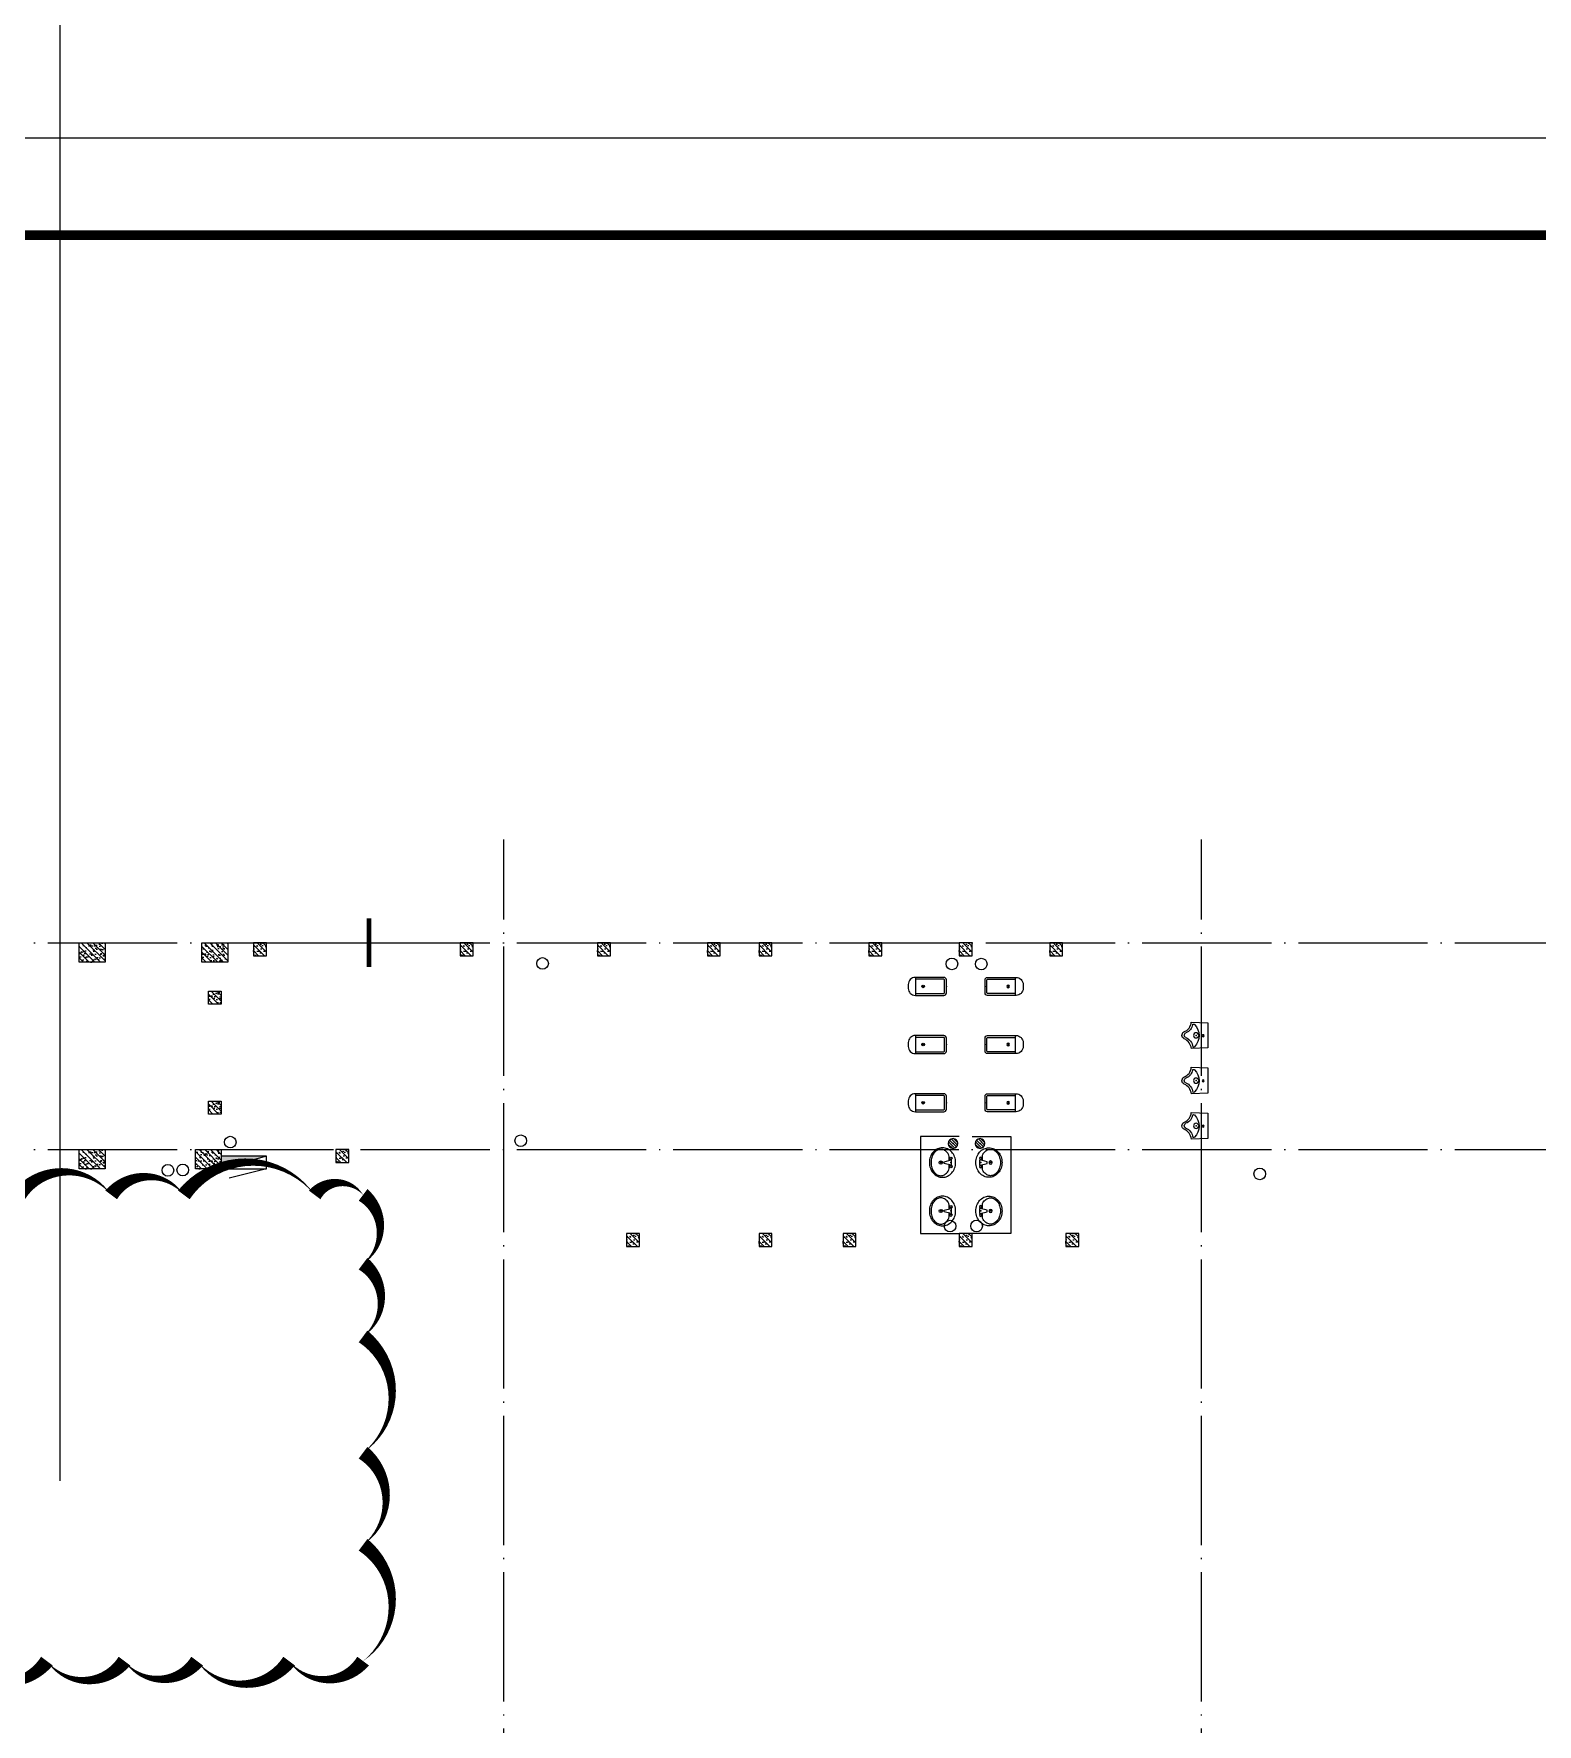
# Model space of a CAD drawing. Extents: x 6843040 to 15500510, y -6507076 to -4940511.
# Drawn here: x 7717520 to 7740796, y -5499394 to -5473236 of the extents above; entities that cross this region are included whole.
import ezdxf

# ---------------------------------------------------------------- set-up
doc = ezdxf.new("R2010")
doc.units = 0
doc.header["$LTSCALE"] = 1000
doc.header["$MEASUREMENT"] = 0
doc.linetypes.add('DOTE', pattern=[2.42, 2, -0.2, 0.02, -0.2])
for name, color, linetype in [('COLUMN', 10, 'Continuous'), ('DIM_IDEN', 3, 'Continuous'), ('DOTE', 8, 'DOTE'), ('EQUIP_消火栓', 7, 'Continuous'), ('LVTRY', 8, 'Continuous'), ('plan-1', 40, 'Continuous'), ('PUB_HATCH', 8, 'Continuous'), ('PUB_TITLE', 4, 'Continuous'), ('VPIPE-污水', 2, 'Continuous'), ('VPIPE-消防', 1, 'Continuous'), ('VPIPE-给水', 3, 'Continuous'), ('VPIPE-雨水', 4, 'Continuous'), ('WINDOW', 4, 'Continuous')]:
    doc.layers.add(name, color=color, linetype=linetype)
doc.layers.add('DIM_MODI', color=6, linetype='Continuous', plot=False)
doc.layers.add('洁具', color=8, linetype='Continuous', lineweight=5)

# ---------------------------------------------------------------- blocks, each defined once
blk = doc.blocks.new('$lvtry$00000201')
at = {"color": 0}
for p, q in [((100, -30, 0), (-100, -30, 0)), ((110, -470, 0), (110, -40, 0)), ((140, -470, 0), (-140, -470, 0))]:
    blk.add_line(p, q, dxfattribs=at)
at = {"color": 0, "elevation": 0}
blk.add_lwpolyline([(140, -40, 0.414214), (100, 0), (-100, 0, 0.414214), (-140, -40), (-140, -480, 0.414214), (-30, -590), (30, -590, 0.414214), (140, -480)], format="xyb", close=True, dxfattribs=at)
blk.add_lwpolyline([(-110, -40), (-110, -470)], dxfattribs=at)
at = {"color": 0}
blk.add_circle((0, -359, 0), 20, dxfattribs=at)
for centre, start, end in [((-100, -40, 0), 90, 180), ((100, -40, 0), 0, 90)]:
    blk.add_arc(centre, 10, start, end, dxfattribs=at)
for p in [(0, 0, 0), (0, -359, 0)]:
    blk.add_point(p, dxfattribs=at)
blk = doc.blocks.new('$lvtry$00000225')
at = {"color": 0}
blk.add_line((-181, -234), (-181, -234), dxfattribs=at)
blk.add_lwpolyline([(53, -374, -0.307493), (205, -257), (195, 0), (-195, 0), (-205, -256, -0.265776), (-54, -366, 0.591279)], format="xyb", close=True, dxfattribs=at)
for centre, radius in [((-1, -182), 40.3), ((-6, -75), 15.8)]:
    blk.add_circle(centre, radius, dxfattribs=at)
for centre, radius, start, end in [((-161, -223), 22.7, 134.5857, 206.4573), ((-200, -412), 179, 22.2984, 83.8043), ((-5, -382), 245, 45.4143, 134.5857), ((199, -407), 174, 100.5676, 157.7034), ((153, -222), 20.3, 314.5857, 45.4143), ((1, -326), 39.6, 206.4354, 337.7034)]:
    blk.add_arc(centre, radius, start, end, dxfattribs=at)
for p in [(-6, -75), (-1, -182)]:
    blk.add_point(p, dxfattribs=at)
blk = doc.blocks.new('$lvtry$00000179')
at = {"color": 0, "linetype": 'ByBlock'}
for p, q in [((-32, -102), (-92, -102)), ((-13, -178), (-40, -70)), ((35, -64), (-35, -64)), ((13, -178), (-13, -178)), ((40, -70), (13, -178)), ((92, -102), (32, -102))]:
    blk.add_line(p, q, dxfattribs=at)
blk.add_lwpolyline([(0, -406, 0.088425), (89, -391, 0.093738), (162, -347, 0.102376), (212, -280, 0.10945), (229, -203, 0.109452), (212, -127, 0.102376), (162, -60, 0.093738), (89, -16, 0.088423), (0, 0, 0.088427), (-89, -16, 0.093738), (-162, -60, 0.102376), (-212, -127, 0.109452), (-229, -203, 0.109451), (-212, -280, 0.102376), (-162, -347, 0.093738), (-89, -391, 0.088425)], format="xyb", close=True, dxfattribs=at)
for centre, radius in [((-64, -76), 20.4), ((-64, -76), 15.4), ((0, -229), 25.4), ((63, -76), 20.4), ((63, -76), 15.4)]:
    blk.add_circle(centre, radius, dxfattribs=at)
for centre, radius, start, end in [((-88, -229), 116, 151.0888, 180), ((-88, -229), 116, 180, 208.9112), ((-45, -252), 164, 126.8699, 151.0888), ((-18, -288), 210, 123.9045, 126.8699), ((-92, -178), 76.2, 90, 123.9045), ((-35, -68), 5, 90, 194.0362), ((35, -68), 5, 345.9638, 90), ((92, -178), 76.2, 57.7402, 90), ((45, -252), 164, 28.9112, 57.7402), ((88, -229), 116, 0, 28.9112), ((88, -229), 116, 331.0888, 0), ((-45, -205), 164, 208.9112, 233.1301), ((-18, -169), 210, 233.1301, 252.7421), ((0, -111), 270, 252.7421, 270), ((0, -111), 270, 270, 287.2579), ((18, -169), 210, 287.2579, 306.8699), ((45, -205), 164, 306.8699, 331.0888)]:
    blk.add_arc(centre, radius, start, end, dxfattribs=at)
at = {"color": 0}
for p in [(0, -76), (0, -229)]:
    blk.add_point(p, dxfattribs=at)
blk = doc.blocks.new('$plan$00002944')
at = {"layer": '洁具'}
for p, q in [((-74, 11), (-11, 74)), ((-70, -27), (27, 70)), ((-53, -53), (53, 53)), ((-27, -70), (70, 27)), ((11, -74), (74, -11))]:
    blk.add_line(p, q, dxfattribs=at)
blk.add_circle((0, 0), 75, dxfattribs=at)
blk.add_point((0, 0), dxfattribs=at)
blk = doc.blocks.new('rwefsr')
at = {"layer": 'DIM_IDEN', "const_width": 75}
blk.add_lwpolyline([(7722709, -5487675), (7722709, -5486925)], dxfattribs=at)
blk = doc.blocks.new('1GZ')
at = {"layer": 'PUB_HATCH'}
h = blk.add_hatch(dxfattribs=at)
h.set_pattern_fill('钢筋混凝土', color=256, scale=25, angle=90, style=0)
h.set_pattern_definition([(134.999998, (24653.19, -420866.92), (-44.194175, -44.194172), []), (140, (24653.19, -420866.92), (15.68804, 179.315045), [18.75, -206.25]), (85, (24653.19, -420866.92), (-188.048035, -34.68783), [15, -165]), (190.4514, (24654.5, -420851.98), (-172.35988, 144.62735), [15.93505, -175.28553]), (136.1842, (24603.2, -420866.92), (41.37976, 266.81026), [28.125, -309.375]), (186.6356, (24606.64, -420844.69), (-243.52946, 233.66568), [23.90257, -262.92825]), (81.1842, (24603.2, -420866.92), (-243.52964, 233.6655), [22.5, -247.5]), (111, (24615.69, -420841.92), (100.65473, 149.22676), [18.75, -206.25]), (56, (24615.69, -420841.92), (-181.28751, 60.82884), [15, -165]), (161.4514, (24624.08, -420829.48), (-80.63262, 210.05566), [15.93505, -175.28553]), (127.499998, (24653.19, -420866.92), (-83.223463, 3.039967), [0, -163, 0, -167.5, 0, -165.625]), (97.499998, (24653.19, -420866.92), (-98.602926, 65.767388), [0, -95.5, 0, -159.25, 0, -63.125]), (57.499998, (24653.19, -420922.67), (5.638722, 133.455609), [0, -62.5, 0, -195, 0, -258.75]), (47.499998, (24653.19, -420947.67), (-25.02624, 145.796543), [0, -81.25, 0, -129.5, 0, -183.75])])
edge = h.paths.add_edge_path()
edge.add_line((339720, -153385), (340120, -153385))
edge.add_line((339720, -153385), (339720, -153085))
edge.add_line((339720, -153085), (340120, -153085))
edge.add_line((340120, -153085), (340120, -153385))
h = blk.add_hatch(dxfattribs=at)
h.set_pattern_fill('钢筋混凝土', color=256, scale=25, angle=90, style=0)
h.set_pattern_definition([(134.999998, (22753.19, -420866.92), (-44.194175, -44.194172), []), (140, (22753.19, -420866.92), (15.68804, 179.315045), [18.75, -206.25]), (85, (22753.19, -420866.92), (-188.048035, -34.68783), [15, -165]), (190.4514, (22754.5, -420851.98), (-172.35988, 144.62735), [15.93505, -175.28553]), (136.1842, (22703.2, -420866.92), (41.37976, 266.81026), [28.125, -309.375]), (186.6356, (22706.64, -420844.69), (-243.52946, 233.66568), [23.90257, -262.92825]), (81.1842, (22703.2, -420866.92), (-243.52964, 233.6655), [22.5, -247.5]), (111, (22715.69, -420841.92), (100.65473, 149.22676), [18.75, -206.25]), (56, (22715.69, -420841.92), (-181.28751, 60.82884), [15, -165]), (161.4514, (22724.08, -420829.48), (-80.63262, 210.05566), [15.93505, -175.28553]), (127.499998, (22753.19, -420866.92), (-83.223463, 3.039967), [0, -163, 0, -167.5, 0, -165.625]), (97.499998, (22753.19, -420866.92), (-98.602926, 65.767388), [0, -95.5, 0, -159.25, 0, -63.125]), (57.499998, (22753.19, -420922.67), (5.638722, 133.455609), [0, -62.5, 0, -195, 0, -258.75]), (47.499998, (22753.19, -420947.67), (-25.02624, 145.796543), [0, -81.25, 0, -129.5, 0, -183.75])])
edge = h.paths.add_edge_path()
edge.add_line((341620, -153385), (342020, -153385))
edge.add_line((341620, -153385), (341620, -153085))
edge.add_line((341620, -153085), (342020, -153085))
edge.add_line((342020, -153085), (342020, -153385))
h = blk.add_hatch(dxfattribs=at)
h.set_pattern_fill('钢筋混凝土', color=256, scale=25, angle=90, style=0)
h.set_pattern_definition([(134.999998, (36203.19, -420766.93), (-44.194175, -44.194172), []), (140, (36203.19, -420766.93), (15.68804, 179.315045), [18.75, -206.25]), (85, (36203.19, -420766.93), (-188.048035, -34.68783), [15, -165]), (190.4514, (36204.5, -420751.98), (-172.35988, 144.62735), [15.93505, -175.28553]), (136.1842, (36153.2, -420766.93), (41.37976, 266.81026), [28.125, -309.375]), (186.6356, (36156.64, -420744.7), (-243.52946, 233.66568), [23.90257, -262.92825]), (81.1842, (36153.2, -420766.93), (-243.52964, 233.6655), [22.5, -247.5]), (111, (36165.69, -420741.93), (100.65473, 149.22676), [18.75, -206.25]), (56, (36165.69, -420741.93), (-181.28751, 60.82884), [15, -165]), (161.4514, (36174.08, -420729.5), (-80.63262, 210.05566), [15.93505, -175.28553]), (127.499998, (36203.19, -420766.93), (-83.223463, 3.039967), [0, -163, 0, -167.5, 0, -165.625]), (97.499998, (36203.19, -420766.93), (-98.602926, 65.767388), [0, -95.5, 0, -159.25, 0, -63.125]), (57.499998, (36203.19, -420822.68), (5.638722, 133.455609), [0, -62.5, 0, -195, 0, -258.75]), (47.499998, (36203.19, -420847.68), (-25.02624, 145.796543), [0, -81.25, 0, -129.5, 0, -183.75])])
edge = h.paths.add_edge_path()
edge.add_line((342620, -153285), (342420, -153285))
edge.add_line((342620, -153285), (342620, -153085))
edge.add_line((342620, -153085), (342420, -153085))
edge.add_line((342420, -153085), (342420, -153285))
h = blk.add_hatch(dxfattribs=at)
h.set_pattern_fill('钢筋混凝土', color=256, scale=25, angle=90, style=0)
h.set_pattern_definition([(134.999998, (39403.19, -420766.93), (-44.194175, -44.194172), []), (140, (39403.19, -420766.93), (15.68804, 179.315045), [18.75, -206.25]), (85, (39403.19, -420766.93), (-188.048035, -34.68783), [15, -165]), (190.4514, (39404.5, -420751.98), (-172.35988, 144.62735), [15.93505, -175.28553]), (136.1842, (39353.2, -420766.93), (41.37976, 266.81026), [28.125, -309.375]), (186.6356, (39356.64, -420744.7), (-243.52946, 233.66568), [23.90257, -262.92825]), (81.1842, (39353.2, -420766.93), (-243.52964, 233.6655), [22.5, -247.5]), (111, (39365.69, -420741.93), (100.65473, 149.22676), [18.75, -206.25]), (56, (39365.69, -420741.93), (-181.28751, 60.82884), [15, -165]), (161.4514, (39374.08, -420729.5), (-80.63262, 210.05566), [15.93505, -175.28553]), (127.499998, (39403.19, -420766.93), (-83.223463, 3.039967), [0, -163, 0, -167.5, 0, -165.625]), (97.499998, (39403.19, -420766.93), (-98.602926, 65.767388), [0, -95.5, 0, -159.25, 0, -63.125]), (57.499998, (39403.19, -420822.68), (5.638722, 133.455609), [0, -62.5, 0, -195, 0, -258.75]), (47.499998, (39403.19, -420847.68), (-25.02624, 145.796543), [0, -81.25, 0, -129.5, 0, -183.75])])
edge = h.paths.add_edge_path()
edge.add_line((345820, -153285), (345620, -153285))
edge.add_line((345820, -153285), (345820, -153085))
edge.add_line((345820, -153085), (345620, -153085))
edge.add_line((345620, -153085), (345620, -153285))
h = blk.add_hatch(dxfattribs=at)
h.set_pattern_fill('钢筋混凝土', color=256, scale=25, angle=90, style=0)
h.set_pattern_definition([(134.999998, (41528.19, -420766.92), (-44.194175, -44.194172), []), (140, (41528.19, -420766.92), (15.68804, 179.315045), [18.75, -206.25]), (85, (41528.19, -420766.92), (-188.048035, -34.68783), [15, -165]), (190.4514, (41529.5, -420751.98), (-172.35988, 144.62735), [15.93505, -175.28553]), (136.1842, (41478.2, -420766.92), (41.37976, 266.81026), [28.125, -309.375]), (186.6356, (41481.64, -420744.69), (-243.52946, 233.66568), [23.90257, -262.92825]), (81.1842, (41478.2, -420766.92), (-243.52964, 233.6655), [22.5, -247.5]), (111, (41490.69, -420741.92), (100.65473, 149.22676), [18.75, -206.25]), (56, (41490.69, -420741.92), (-181.28751, 60.82884), [15, -165]), (161.4514, (41499.08, -420729.48), (-80.63262, 210.05566), [15.93505, -175.28553]), (127.499998, (41528.19, -420766.92), (-83.223463, 3.039967), [0, -163, 0, -167.5, 0, -165.625]), (97.499998, (41528.19, -420766.92), (-98.602926, 65.767388), [0, -95.5, 0, -159.25, 0, -63.125]), (57.499998, (41528.19, -420822.67), (5.638722, 133.455609), [0, -62.5, 0, -195, 0, -258.75]), (47.499998, (41528.19, -420847.67), (-25.02624, 145.796543), [0, -81.25, 0, -129.5, 0, -183.75])])
edge = h.paths.add_edge_path()
edge.add_line((347945, -153285), (347745, -153285))
edge.add_line((347945, -153285), (347945, -153085))
edge.add_line((347945, -153085), (347745, -153085))
edge.add_line((347745, -153085), (347745, -153285))
h = blk.add_hatch(dxfattribs=at)
h.set_pattern_fill('钢筋混凝土', color=256, scale=25, angle=90, style=0)
h.set_pattern_definition([(134.999998, (43228.19, -420766.92), (-44.194175, -44.194172), []), (140, (43228.19, -420766.92), (15.68804, 179.315045), [18.75, -206.25]), (85, (43228.19, -420766.92), (-188.048035, -34.68783), [15, -165]), (190.4514, (43229.5, -420751.98), (-172.35988, 144.62735), [15.93505, -175.28553]), (136.1842, (43178.2, -420766.92), (41.37976, 266.81026), [28.125, -309.375]), (186.6356, (43181.64, -420744.69), (-243.52946, 233.66568), [23.90257, -262.92825]), (81.1842, (43178.2, -420766.92), (-243.52964, 233.6655), [22.5, -247.5]), (111, (43190.69, -420741.92), (100.65473, 149.22676), [18.75, -206.25]), (56, (43190.69, -420741.92), (-181.28751, 60.82884), [15, -165]), (161.4514, (43199.08, -420729.48), (-80.63262, 210.05566), [15.93505, -175.28553]), (127.499998, (43228.19, -420766.92), (-83.223463, 3.039967), [0, -163, 0, -167.5, 0, -165.625]), (97.499998, (43228.19, -420766.92), (-98.602926, 65.767388), [0, -95.5, 0, -159.25, 0, -63.125]), (57.499998, (43228.19, -420822.67), (5.638722, 133.455609), [0, -62.5, 0, -195, 0, -258.75]), (47.499998, (43228.19, -420847.67), (-25.02624, 145.796543), [0, -81.25, 0, -129.5, 0, -183.75])])
edge = h.paths.add_edge_path()
edge.add_line((349645, -153285), (349445, -153285))
edge.add_line((349645, -153285), (349645, -153085))
edge.add_line((349645, -153085), (349445, -153085))
edge.add_line((349445, -153085), (349445, -153285))
h = blk.add_hatch(dxfattribs=at)
h.set_pattern_fill('钢筋混凝土', color=256, scale=25, angle=90, style=0)
h.set_pattern_definition([(134.999998, (44028.19, -420766.93), (-44.194175, -44.194172), []), (140, (44028.19, -420766.93), (15.68804, 179.315045), [18.75, -206.25]), (85, (44028.19, -420766.93), (-188.048035, -34.68783), [15, -165]), (190.4514, (44029.5, -420751.98), (-172.35988, 144.62735), [15.93505, -175.28553]), (136.1842, (43978.2, -420766.93), (41.37976, 266.81026), [28.125, -309.375]), (186.6356, (43981.64, -420744.7), (-243.52946, 233.66568), [23.90257, -262.92825]), (81.1842, (43978.2, -420766.93), (-243.52964, 233.6655), [22.5, -247.5]), (111, (43990.69, -420741.93), (100.65473, 149.22676), [18.75, -206.25]), (56, (43990.69, -420741.93), (-181.28751, 60.82884), [15, -165]), (161.4514, (43999.08, -420729.5), (-80.63262, 210.05566), [15.93505, -175.28553]), (127.499998, (44028.19, -420766.93), (-83.223463, 3.039967), [0, -163, 0, -167.5, 0, -165.625]), (97.499998, (44028.19, -420766.93), (-98.602926, 65.767388), [0, -95.5, 0, -159.25, 0, -63.125]), (57.499998, (44028.19, -420822.68), (5.638722, 133.455609), [0, -62.5, 0, -195, 0, -258.75]), (47.499998, (44028.19, -420847.68), (-25.02624, 145.796543), [0, -81.25, 0, -129.5, 0, -183.75])])
edge = h.paths.add_edge_path()
edge.add_line((350445, -153285), (350245, -153285))
edge.add_line((350445, -153285), (350445, -153085))
edge.add_line((350445, -153085), (350245, -153085))
edge.add_line((350245, -153085), (350245, -153285))
h = blk.add_hatch(dxfattribs=at)
h.set_pattern_fill('钢筋混凝土', color=256, scale=25, angle=90, style=0)
h.set_pattern_definition([(134.999998, (45728.19, -420766.92), (-44.194175, -44.194172), []), (140, (45728.19, -420766.92), (15.68804, 179.315045), [18.75, -206.25]), (85, (45728.19, -420766.92), (-188.048035, -34.68783), [15, -165]), (190.4514, (45729.5, -420751.98), (-172.35988, 144.62735), [15.93505, -175.28553]), (136.1842, (45678.2, -420766.92), (41.37976, 266.81026), [28.125, -309.375]), (186.6356, (45681.64, -420744.69), (-243.52946, 233.66568), [23.90257, -262.92825]), (81.1842, (45678.2, -420766.92), (-243.52964, 233.6655), [22.5, -247.5]), (111, (45690.69, -420741.92), (100.65473, 149.22676), [18.75, -206.25]), (56, (45690.69, -420741.92), (-181.28751, 60.82884), [15, -165]), (161.4514, (45699.08, -420729.48), (-80.63262, 210.05566), [15.93505, -175.28553]), (127.499998, (45728.19, -420766.92), (-83.223463, 3.039967), [0, -163, 0, -167.5, 0, -165.625]), (97.499998, (45728.19, -420766.92), (-98.602926, 65.767388), [0, -95.5, 0, -159.25, 0, -63.125]), (57.499998, (45728.19, -420822.67), (5.638722, 133.455609), [0, -62.5, 0, -195, 0, -258.75]), (47.499998, (45728.19, -420847.67), (-25.02624, 145.796543), [0, -81.25, 0, -129.5, 0, -183.75])])
edge = h.paths.add_edge_path()
edge.add_line((352145, -153285), (351945, -153285))
edge.add_line((352145, -153285), (352145, -153085))
edge.add_line((352145, -153085), (351945, -153085))
edge.add_line((351945, -153085), (351945, -153285))
h = blk.add_hatch(dxfattribs=at)
h.set_pattern_fill('钢筋混凝土', color=256, scale=25, angle=90, style=0)
h.set_pattern_definition([(134.999998, (47128.19, -420766.92), (-44.194175, -44.194172), []), (140, (47128.19, -420766.92), (15.68804, 179.315045), [18.75, -206.25]), (85, (47128.19, -420766.92), (-188.048035, -34.68783), [15, -165]), (190.4514, (47129.5, -420751.98), (-172.35988, 144.62735), [15.93505, -175.28553]), (136.1842, (47078.2, -420766.92), (41.37976, 266.81026), [28.125, -309.375]), (186.6356, (47081.64, -420744.69), (-243.52946, 233.66568), [23.90257, -262.92825]), (81.1842, (47078.2, -420766.92), (-243.52964, 233.6655), [22.5, -247.5]), (111, (47090.69, -420741.92), (100.65473, 149.22676), [18.75, -206.25]), (56, (47090.69, -420741.92), (-181.28751, 60.82884), [15, -165]), (161.4514, (47099.08, -420729.48), (-80.63262, 210.05566), [15.93505, -175.28553]), (127.499998, (47128.19, -420766.92), (-83.223463, 3.039967), [0, -163, 0, -167.5, 0, -165.625]), (97.499998, (47128.19, -420766.92), (-98.602926, 65.767388), [0, -95.5, 0, -159.25, 0, -63.125]), (57.499998, (47128.19, -420822.67), (5.638722, 133.455609), [0, -62.5, 0, -195, 0, -258.75]), (47.499998, (47128.19, -420847.67), (-25.02624, 145.796543), [0, -81.25, 0, -129.5, 0, -183.75])])
edge = h.paths.add_edge_path()
edge.add_line((353545, -153285), (353345, -153285))
edge.add_line((353545, -153285), (353545, -153085))
edge.add_line((353545, -153085), (353345, -153085))
edge.add_line((353345, -153085), (353345, -153285))
h = blk.add_hatch(dxfattribs=at)
h.set_pattern_fill('钢筋混凝土', color=256, scale=25, angle=90, style=0)
h.set_pattern_definition([(134.999998, (48528.19, -420766.92), (-44.194175, -44.194172), []), (140, (48528.19, -420766.92), (15.68804, 179.315045), [18.75, -206.25]), (85, (48528.19, -420766.92), (-188.048035, -34.68783), [15, -165]), (190.4514, (48529.5, -420751.98), (-172.35988, 144.62735), [15.93505, -175.28553]), (136.1842, (48478.2, -420766.92), (41.37976, 266.81026), [28.125, -309.375]), (186.6356, (48481.64, -420744.69), (-243.52946, 233.66568), [23.90257, -262.92825]), (81.1842, (48478.2, -420766.92), (-243.52964, 233.6655), [22.5, -247.5]), (111, (48490.69, -420741.92), (100.65473, 149.22676), [18.75, -206.25]), (56, (48490.69, -420741.92), (-181.28751, 60.82884), [15, -165]), (161.4514, (48499.08, -420729.48), (-80.63262, 210.05566), [15.93505, -175.28553]), (127.499998, (48528.19, -420766.92), (-83.223463, 3.039967), [0, -163, 0, -167.5, 0, -165.625]), (97.499998, (48528.19, -420766.92), (-98.602926, 65.767388), [0, -95.5, 0, -159.25, 0, -63.125]), (57.499998, (48528.19, -420822.67), (5.638722, 133.455609), [0, -62.5, 0, -195, 0, -258.75]), (47.499998, (48528.19, -420847.67), (-25.02624, 145.796543), [0, -81.25, 0, -129.5, 0, -183.75])])
edge = h.paths.add_edge_path()
edge.add_line((354945, -153285), (354745, -153285))
edge.add_line((354945, -153285), (354945, -153085))
edge.add_line((354945, -153085), (354745, -153085))
edge.add_line((354745, -153085), (354745, -153285))
h = blk.add_hatch(dxfattribs=at)
h.set_pattern_fill('钢筋混凝土', color=256, scale=25, angle=90, style=0)
h.set_pattern_definition([(134.999998, (22853.51, -421516.92), (-44.194175, -44.194172), []), (140, (22853.51, -421516.92), (15.68804, 179.315045), [18.75, -206.25]), (85, (22853.51, -421516.92), (-188.048035, -34.68783), [15, -165]), (190.4514, (22854.82, -421501.98), (-172.35988, 144.62735), [15.93505, -175.28553]), (136.1842, (22803.51, -421516.92), (41.37976, 266.81026), [28.125, -309.375]), (186.6356, (22806.96, -421494.69), (-243.52946, 233.66568), [23.90257, -262.92825]), (81.1842, (22803.5, -421516.92), (-243.52964, 233.6655), [22.5, -247.5]), (111, (22816.01, -421491.92), (100.65473, 149.22676), [18.75, -206.25]), (56, (22816.01, -421491.92), (-181.28751, 60.82884), [15, -165]), (161.4514, (22824.4, -421479.48), (-80.63262, 210.05566), [15.93505, -175.28553]), (127.499998, (22853.51, -421516.92), (-83.223463, 3.039967), [0, -163, 0, -167.5, 0, -165.625]), (97.499998, (22853.51, -421516.92), (-98.602926, 65.767388), [0, -95.5, 0, -159.25, 0, -63.125]), (57.499998, (22853.51, -421572.67), (5.638722, 133.455609), [0, -62.5, 0, -195, 0, -258.75]), (47.499998, (22853.51, -421597.67), (-25.02624, 145.796543), [0, -81.25, 0, -129.5, 0, -183.75])])
edge = h.paths.add_edge_path()
edge.add_line((341719, -154035), (341919, -154035))
edge.add_line((341719, -154035), (341719, -153835))
edge.add_line((341719, -153835), (341919, -153835))
edge.add_line((341919, -153835), (341919, -154035))
h = blk.add_hatch(dxfattribs=at)
h.set_pattern_fill('钢筋混凝土', color=256, scale=25, angle=90, style=0)
h.set_pattern_definition([(134.999998, (22853.51, -423216.92), (-44.194175, -44.194172), []), (140, (22853.51, -423216.92), (15.68804, 179.315045), [18.75, -206.25]), (85, (22853.51, -423216.92), (-188.048035, -34.68783), [15, -165]), (190.4514, (22854.82, -423201.98), (-172.35988, 144.62735), [15.93505, -175.28553]), (136.1842, (22803.51, -423216.92), (41.37976, 266.81026), [28.125, -309.375]), (186.6356, (22806.96, -423194.69), (-243.52946, 233.66568), [23.90257, -262.92825]), (81.1842, (22803.5, -423216.92), (-243.52964, 233.6655), [22.5, -247.5]), (111, (22816.01, -423191.92), (100.65473, 149.22676), [18.75, -206.25]), (56, (22816.01, -423191.92), (-181.28751, 60.82884), [15, -165]), (161.4514, (22824.4, -423179.48), (-80.63262, 210.05566), [15.93505, -175.28553]), (127.499998, (22853.51, -423216.92), (-83.223463, 3.039967), [0, -163, 0, -167.5, 0, -165.625]), (97.499998, (22853.51, -423216.92), (-98.602926, 65.767388), [0, -95.5, 0, -159.25, 0, -63.125]), (57.499998, (22853.51, -423272.67), (5.638722, 133.455609), [0, -62.5, 0, -195, 0, -258.75]), (47.499998, (22853.51, -423297.67), (-25.02624, 145.796543), [0, -81.25, 0, -129.5, 0, -183.75])])
edge = h.paths.add_edge_path()
edge.add_line((341719, -155735), (341919, -155735))
edge.add_line((341719, -155735), (341719, -155535))
edge.add_line((341719, -155535), (341919, -155535))
edge.add_line((341919, -155535), (341919, -155735))
h = blk.add_hatch(dxfattribs=at)
h.set_pattern_fill('钢筋混凝土', color=256, scale=25, angle=90, style=0)
h.set_pattern_definition([(134.999998, (24653.19, -424066.92), (-44.194175, -44.194172), []), (140, (24653.19, -424066.92), (15.68804, 179.315045), [18.75, -206.25]), (85, (24653.19, -424066.92), (-188.048035, -34.68783), [15, -165]), (190.4514, (24654.5, -424051.98), (-172.35988, 144.62735), [15.93505, -175.28553]), (136.1842, (24603.2, -424066.92), (41.37976, 266.81026), [28.125, -309.375]), (186.6356, (24606.64, -424044.69), (-243.52946, 233.66568), [23.90257, -262.92825]), (81.1842, (24603.2, -424066.92), (-243.52964, 233.6655), [22.5, -247.5]), (111, (24615.69, -424041.92), (100.65473, 149.22676), [18.75, -206.25]), (56, (24615.69, -424041.92), (-181.28751, 60.82884), [15, -165]), (161.4514, (24624.08, -424029.48), (-80.63262, 210.05566), [15.93505, -175.28553]), (127.499998, (24653.19, -424066.92), (-83.223463, 3.039967), [0, -163, 0, -167.5, 0, -165.625]), (97.499998, (24653.19, -424066.92), (-98.602926, 65.767388), [0, -95.5, 0, -159.25, 0, -63.125]), (57.499998, (24653.19, -424122.67), (5.638722, 133.455609), [0, -62.5, 0, -195, 0, -258.75]), (47.499998, (24653.19, -424147.67), (-25.02624, 145.796543), [0, -81.25, 0, -129.5, 0, -183.75])])
edge = h.paths.add_edge_path()
edge.add_line((339720, -156585), (340120, -156585))
edge.add_line((339720, -156585), (339720, -156285))
edge.add_line((339720, -156285), (340120, -156285))
edge.add_line((340120, -156285), (340120, -156585))
h = blk.add_hatch(dxfattribs=at)
h.set_pattern_fill('钢筋混凝土', color=256, scale=25, angle=90, style=0)
h.set_pattern_definition([(134.999998, (22853.51, -424066.92), (-44.194175, -44.194172), []), (140, (22853.51, -424066.92), (15.68804, 179.315045), [18.75, -206.25]), (85, (22853.51, -424066.92), (-188.048035, -34.68783), [15, -165]), (190.4514, (22854.82, -424051.98), (-172.35988, 144.62735), [15.93505, -175.28553]), (136.1842, (22803.51, -424066.92), (41.37976, 266.81026), [28.125, -309.375]), (186.6356, (22806.96, -424044.69), (-243.52946, 233.66568), [23.90257, -262.92825]), (81.1842, (22803.5, -424066.92), (-243.52964, 233.6655), [22.5, -247.5]), (111, (22816.01, -424041.92), (100.65473, 149.22676), [18.75, -206.25]), (56, (22816.01, -424041.92), (-181.28751, 60.82884), [15, -165]), (161.4514, (22824.4, -424029.48), (-80.63262, 210.05566), [15.93505, -175.28553]), (127.499998, (22853.51, -424066.92), (-83.223463, 3.039967), [0, -163, 0, -167.5, 0, -165.625]), (97.499998, (22853.51, -424066.92), (-98.602926, 65.767388), [0, -95.5, 0, -159.25, 0, -63.125]), (57.499998, (22853.51, -424122.67), (5.638722, 133.455609), [0, -62.5, 0, -195, 0, -258.75]), (47.499998, (22853.51, -424147.67), (-25.02624, 145.796543), [0, -81.25, 0, -129.5, 0, -183.75])])
edge = h.paths.add_edge_path()
edge.add_line((341519, -156585), (341919, -156585))
edge.add_line((341519, -156585), (341519, -156285))
edge.add_line((341519, -156285), (341919, -156285))
edge.add_line((341919, -156285), (341919, -156585))
h = blk.add_hatch(dxfattribs=at)
h.set_pattern_fill('钢筋混凝土', color=256, scale=25, angle=90, style=0)
h.set_pattern_definition([(134.999998, (37478.19, -423966.93), (-44.194175, -44.194172), []), (140, (37478.19, -423966.93), (15.68804, 179.315045), [18.75, -206.25]), (85, (37478.19, -423966.93), (-188.048035, -34.68783), [15, -165]), (190.4514, (37479.5, -423951.98), (-172.35988, 144.62735), [15.93505, -175.28553]), (136.1842, (37428.2, -423966.93), (41.37976, 266.81026), [28.125, -309.375]), (186.6356, (37431.64, -423944.7), (-243.52946, 233.66568), [23.90257, -262.92825]), (81.1842, (37428.2, -423966.93), (-243.52964, 233.6655), [22.5, -247.5]), (111, (37440.69, -423941.93), (100.65473, 149.22676), [18.75, -206.25]), (56, (37440.69, -423941.93), (-181.28751, 60.82884), [15, -165]), (161.4514, (37449.08, -423929.5), (-80.63262, 210.05566), [15.93505, -175.28553]), (127.499998, (37478.19, -423966.93), (-83.223463, 3.039967), [0, -163, 0, -167.5, 0, -165.625]), (97.499998, (37478.19, -423966.93), (-98.602926, 65.767388), [0, -95.5, 0, -159.25, 0, -63.125]), (57.499998, (37478.19, -424022.68), (5.638722, 133.455609), [0, -62.5, 0, -195, 0, -258.75]), (47.499998, (37478.19, -424047.68), (-25.02624, 145.796543), [0, -81.25, 0, -129.5, 0, -183.75])])
edge = h.paths.add_edge_path()
edge.add_line((343895, -156485), (343695, -156485))
edge.add_line((343895, -156485), (343895, -156285))
edge.add_line((343895, -156285), (343695, -156285))
edge.add_line((343695, -156285), (343695, -156485))
h = blk.add_hatch(dxfattribs=at)
h.set_pattern_fill('钢筋混凝土', color=256, scale=25, angle=90, style=0)
h.set_pattern_definition([(134.999998, (41978.19, -425266.92), (-44.194175, -44.194172), []), (140, (41978.19, -425266.92), (15.68804, 179.315045), [18.75, -206.25]), (85, (41978.19, -425266.92), (-188.048035, -34.68783), [15, -165]), (190.4514, (41979.5, -425251.98), (-172.35988, 144.62735), [15.93505, -175.28553]), (136.1842, (41928.2, -425266.92), (41.37976, 266.81026), [28.125, -309.375]), (186.6356, (41931.64, -425244.69), (-243.52946, 233.66568), [23.90257, -262.92825]), (81.1842, (41928.2, -425266.92), (-243.52964, 233.6655), [22.5, -247.5]), (111, (41940.69, -425241.92), (100.65473, 149.22676), [18.75, -206.25]), (56, (41940.69, -425241.92), (-181.28751, 60.82884), [15, -165]), (161.4514, (41949.08, -425229.48), (-80.63262, 210.05566), [15.93505, -175.28553]), (127.499998, (41978.19, -425266.92), (-83.223463, 3.039967), [0, -163, 0, -167.5, 0, -165.625]), (97.499998, (41978.19, -425266.92), (-98.602926, 65.767388), [0, -95.5, 0, -159.25, 0, -63.125]), (57.499998, (41978.19, -425322.67), (5.638722, 133.455609), [0, -62.5, 0, -195, 0, -258.75]), (47.499998, (41978.19, -425347.67), (-25.02624, 145.796543), [0, -81.25, 0, -129.5, 0, -183.75])])
edge = h.paths.add_edge_path()
edge.add_line((348395, -157785), (348195, -157785))
edge.add_line((348395, -157785), (348395, -157585))
edge.add_line((348395, -157585), (348195, -157585))
edge.add_line((348195, -157585), (348195, -157785))
h = blk.add_hatch(dxfattribs=at)
h.set_pattern_fill('钢筋混凝土', color=256, scale=25, angle=90, style=0)
h.set_pattern_definition([(134.999998, (44028.19, -425266.92), (-44.194175, -44.194172), []), (140, (44028.19, -425266.92), (15.68804, 179.315045), [18.75, -206.25]), (85, (44028.19, -425266.92), (-188.048035, -34.68783), [15, -165]), (190.4514, (44029.5, -425251.98), (-172.35988, 144.62735), [15.93505, -175.28553]), (136.1842, (43978.2, -425266.92), (41.37976, 266.81026), [28.125, -309.375]), (186.6356, (43981.64, -425244.69), (-243.52946, 233.66568), [23.90257, -262.92825]), (81.1842, (43978.2, -425266.92), (-243.52964, 233.6655), [22.5, -247.5]), (111, (43990.69, -425241.92), (100.65473, 149.22676), [18.75, -206.25]), (56, (43990.69, -425241.92), (-181.28751, 60.82884), [15, -165]), (161.4514, (43999.08, -425229.48), (-80.63262, 210.05566), [15.93505, -175.28553]), (127.499998, (44028.19, -425266.92), (-83.223463, 3.039967), [0, -163, 0, -167.5, 0, -165.625]), (97.499998, (44028.19, -425266.92), (-98.602926, 65.767388), [0, -95.5, 0, -159.25, 0, -63.125]), (57.499998, (44028.19, -425322.67), (5.638722, 133.455609), [0, -62.5, 0, -195, 0, -258.75]), (47.499998, (44028.19, -425347.67), (-25.02624, 145.796543), [0, -81.25, 0, -129.5, 0, -183.75])])
edge = h.paths.add_edge_path()
edge.add_line((350445, -157785), (350245, -157785))
edge.add_line((350445, -157785), (350445, -157585))
edge.add_line((350445, -157585), (350245, -157585))
edge.add_line((350245, -157585), (350245, -157785))
h = blk.add_hatch(dxfattribs=at)
h.set_pattern_fill('钢筋混凝土', color=256, scale=25, angle=90, style=0)
h.set_pattern_definition([(134.999998, (45328.19, -425266.92), (-44.194175, -44.194172), []), (140, (45328.19, -425266.92), (15.68804, 179.315045), [18.75, -206.25]), (85, (45328.19, -425266.92), (-188.048035, -34.68783), [15, -165]), (190.4514, (45329.5, -425251.98), (-172.35988, 144.62735), [15.93505, -175.28553]), (136.1842, (45278.2, -425266.92), (41.37976, 266.81026), [28.125, -309.375]), (186.6356, (45281.64, -425244.69), (-243.52946, 233.66568), [23.90257, -262.92825]), (81.1842, (45278.2, -425266.92), (-243.52964, 233.6655), [22.5, -247.5]), (111, (45290.69, -425241.92), (100.65473, 149.22676), [18.75, -206.25]), (56, (45290.69, -425241.92), (-181.28751, 60.82884), [15, -165]), (161.4514, (45299.08, -425229.48), (-80.63262, 210.05566), [15.93505, -175.28553]), (127.499998, (45328.19, -425266.92), (-83.223463, 3.039967), [0, -163, 0, -167.5, 0, -165.625]), (97.499998, (45328.19, -425266.92), (-98.602926, 65.767388), [0, -95.5, 0, -159.25, 0, -63.125]), (57.499998, (45328.19, -425322.67), (5.638722, 133.455609), [0, -62.5, 0, -195, 0, -258.75]), (47.499998, (45328.19, -425347.67), (-25.02624, 145.796543), [0, -81.25, 0, -129.5, 0, -183.75])])
edge = h.paths.add_edge_path()
edge.add_line((351745, -157785), (351545, -157785))
edge.add_line((351745, -157785), (351745, -157585))
edge.add_line((351745, -157585), (351545, -157585))
edge.add_line((351545, -157585), (351545, -157785))
h = blk.add_hatch(dxfattribs=at)
h.set_pattern_fill('钢筋混凝土', color=256, scale=25, angle=90, style=0)
h.set_pattern_definition([(134.999998, (47128.19, -425266.92), (-44.194175, -44.194172), []), (140, (47128.19, -425266.92), (15.68804, 179.315045), [18.75, -206.25]), (85, (47128.19, -425266.92), (-188.048035, -34.68783), [15, -165]), (190.4514, (47129.5, -425251.98), (-172.35988, 144.62735), [15.93505, -175.28553]), (136.1842, (47078.2, -425266.92), (41.37976, 266.81026), [28.125, -309.375]), (186.6356, (47081.64, -425244.69), (-243.52946, 233.66568), [23.90257, -262.92825]), (81.1842, (47078.2, -425266.92), (-243.52964, 233.6655), [22.5, -247.5]), (111, (47090.69, -425241.92), (100.65473, 149.22676), [18.75, -206.25]), (56, (47090.69, -425241.92), (-181.28751, 60.82884), [15, -165]), (161.4514, (47099.08, -425229.48), (-80.63262, 210.05566), [15.93505, -175.28553]), (127.499998, (47128.19, -425266.92), (-83.223463, 3.039967), [0, -163, 0, -167.5, 0, -165.625]), (97.499998, (47128.19, -425266.92), (-98.602926, 65.767388), [0, -95.5, 0, -159.25, 0, -63.125]), (57.499998, (47128.19, -425322.67), (5.638722, 133.455609), [0, -62.5, 0, -195, 0, -258.75]), (47.499998, (47128.19, -425347.67), (-25.02624, 145.796543), [0, -81.25, 0, -129.5, 0, -183.75])])
edge = h.paths.add_edge_path()
edge.add_line((353545, -157785), (353345, -157785))
edge.add_line((353545, -157785), (353545, -157585))
edge.add_line((353545, -157585), (353345, -157585))
edge.add_line((353345, -157585), (353345, -157785))
h = blk.add_hatch(dxfattribs=at)
h.set_pattern_fill('钢筋混凝土', color=256, scale=25, angle=90, style=0)
h.set_pattern_definition([(134.999998, (48778.19, -425266.92), (-44.194175, -44.194172), []), (140, (48778.19, -425266.92), (15.68804, 179.315045), [18.75, -206.25]), (85, (48778.19, -425266.92), (-188.048035, -34.68783), [15, -165]), (190.4514, (48779.5, -425251.98), (-172.35988, 144.62735), [15.93505, -175.28553]), (136.1842, (48728.2, -425266.92), (41.37976, 266.81026), [28.125, -309.375]), (186.6356, (48731.64, -425244.69), (-243.52946, 233.66568), [23.90257, -262.92825]), (81.1842, (48728.2, -425266.92), (-243.52964, 233.6655), [22.5, -247.5]), (111, (48740.69, -425241.92), (100.65473, 149.22676), [18.75, -206.25]), (56, (48740.69, -425241.92), (-181.28751, 60.82884), [15, -165]), (161.4514, (48749.08, -425229.48), (-80.63262, 210.05566), [15.93505, -175.28553]), (127.499998, (48778.19, -425266.92), (-83.223463, 3.039967), [0, -163, 0, -167.5, 0, -165.625]), (97.499998, (48778.19, -425266.92), (-98.602926, 65.767388), [0, -95.5, 0, -159.25, 0, -63.125]), (57.499998, (48778.19, -425322.67), (5.638722, 133.455609), [0, -62.5, 0, -195, 0, -258.75]), (47.499998, (48778.19, -425347.67), (-25.02624, 145.796543), [0, -81.25, 0, -129.5, 0, -183.75])])
edge = h.paths.add_edge_path()
edge.add_line((355195, -157785), (354995, -157785))
edge.add_line((355195, -157785), (355195, -157585))
edge.add_line((355195, -157585), (354995, -157585))
edge.add_line((354995, -157585), (354995, -157785))
at = {"layer": 'COLUMN'}
for points in [[(340120, -153385), (339720, -153385), (339720, -153085), (340120, -153085)], [(342020, -153385), (341620, -153385), (341620, -153085), (342020, -153085)], [(342420, -153285), (342620, -153285), (342620, -153085), (342420, -153085)], [(345620, -153285), (345820, -153285), (345820, -153085), (345620, -153085)], [(347745, -153285), (347945, -153285), (347945, -153085), (347745, -153085)], [(349445, -153285), (349645, -153285), (349645, -153085), (349445, -153085)], [(350245, -153285), (350445, -153285), (350445, -153085), (350245, -153085)], [(351945, -153285), (352145, -153285), (352145, -153085), (351945, -153085)], [(353345, -153285), (353545, -153285), (353545, -153085), (353345, -153085)], [(354745, -153285), (354945, -153285), (354945, -153085), (354745, -153085)], [(341919, -154035), (341719, -154035), (341719, -153835), (341919, -153835)], [(341919, -155735), (341719, -155735), (341719, -155535), (341919, -155535)], [(340120, -156585), (339720, -156585), (339720, -156285), (340120, -156285)], [(341919, -156585), (341519, -156585), (341519, -156285), (341919, -156285)], [(343695, -156485), (343895, -156485), (343895, -156285), (343695, -156285)], [(348195, -157785), (348395, -157785), (348395, -157585), (348195, -157585)], [(350245, -157785), (350445, -157785), (350445, -157585), (350245, -157585)], [(351545, -157785), (351745, -157785), (351745, -157585), (351545, -157585)], [(353345, -157785), (353545, -157785), (353545, -157585), (353345, -157585)], [(354995, -157785), (355195, -157785), (355195, -157585), (354995, -157585)]]:
    blk.add_lwpolyline(points, close=True, dxfattribs=at)
blk = doc.blocks.new('$TWTSYS$00000508')
for p, q in [((-0.5, 0.5), (0.324, 1.224)), ((-0.5, 0.5), (-0.5, -0.5)), ((-0.5, -0.5), (0.5, 0.5)), ((0.5, 0.5), (-0.5, 0.5)), ((0.5, -0.5), (0.5, 0.5)), ((-0.5, -0.5), (0.5, -0.5))]:
    blk.add_line(p, q)
blk.add_solid([(0.5, -0.5), (0.5, 0.5), (-0.5, -0.5)])
blk = doc.blocks.new('一层排水消防0922')
at = {"layer": 'VPIPE-污水'}
for centre in [(7731734, -5487629), (7732189, -5487631)]:
    blk.add_circle(centre, 90, dxfattribs=at)
at = {"layer": 'VPIPE-消防'}
blk.add_circle((7720562, -5490387), 90, dxfattribs=at)
at = {"layer": 'VPIPE-给水'}
for centre in [(7731705, -5491687), (7732116, -5491685)]:
    blk.add_circle(centre, 90, dxfattribs=at)
at = {"layer": 'VPIPE-雨水'}
for centre in [(7725396, -5487622), (7725058, -5490365), (7719596, -5490823), (7719826, -5490818), (7736500, -5490879)]:
    blk.add_circle(centre, 90, dxfattribs=at)
at = {"layer": 'EQUIP_消火栓', "xscale": 700, "yscale": 200, "zscale": 700, "rotation": 179.9999949910436}
blk.add_blockref('$TWTSYS$00000508', (7720772, -5490702), dxfattribs=at)

msp = doc.modelspace()

# ---------------------------------------------------------------- linework, layer by layer
at = {"layer": 'DIM_MODI'}
msp.add_lwpolyline([(7717926.7, -5495629.9), (7717926.7, -5211216.4), (7836776.1, -5211216.4)], dxfattribs=at)
msp.add_lwpolyline([(7716373, -5498417.9, 0, 225, 0.5), (7717723, -5498417.9, 0, 225, 0.5), (7718923, -5498417.9, 0, 225, 0.5), (7720048, -5498417.9, 0, 225, 0.5), (7721473, -5498417.9, 0, 225, 0.5), (7722617.8, -5498417.9, 0, 225, 0.5), (7722617.8, -5496617.9, 0, 225, 0.5), (7722617.8, -5495192.9, 0, 225, 0.5), (7722617.8, -5493392.9, 0, 225, 0.5), (7722617.8, -5492267.9, 0, 225, 0.5), (7722617.8, -5491203.5, 0, 225, 0.5), (7721867.8, -5491203.5, 0, 225, 0.5), (7719842.8, -5491203.5, 0, 225, 0.5), (7718717.8, -5491203.5, 0, 225, 0.5), (7717292.8, -5491203.5, 0, 225, 0.5)], format="xyseb", dxfattribs=at)
at = {"layer": 'DOTE'}
for p, q in [((7724797.4, -5554702), (7724797.4, -5485702.5)), ((7735597.4, -5554702), (7735597.4, -5485702.5)), ((7640299.5, -5487302), (7779797.4, -5487302)), ((7640299.5, -5490502), (7779797.4, -5490502))]:
    msp.add_line(p, q, dxfattribs=at)
at = {"layer": 'LVTRY'}
for points in [[(7731847.4, -5490302), (7731247.4, -5490302), (7731247.4, -5491802), (7731847.4, -5491802)], [(7732047.4, -5490302), (7732647.4, -5490302), (7732647.4, -5491802), (7732047.4, -5491802)]]:
    msp.add_lwpolyline(points, dxfattribs=at)
at = {"layer": 'PUB_TITLE'}
msp.add_lwpolyline([(7627639.5, -5601001.4), (7805989.5, -5601001.4), (7805989.5, -5474851.4), (7627639.5, -5474851.4)], close=True, dxfattribs=at)
at = {"layer": 'PUB_TITLE', "const_width": 150}
msp.add_lwpolyline([(7631389.5, -5599501.4), (7804489.5, -5599501.4), (7804489.5, -5476351.4), (7631389.5, -5476351.4)], close=True, dxfattribs=at)
at = {"layer": 'WINDOW'}
msp.add_line((7721122.4, -5487302), (7724122.4, -5487302), dxfattribs=at)

# ---------------------------------------------------------------- block references
msp.add_blockref('1GZ', (7378502.9, -5334216.6))
at = {"xscale": -1, "rotation": 180}
for p in [(7731751.6, -5490408.1), (7732170.2, -5490408.1)]:
    msp.add_blockref('$plan$00002944', p, dxfattribs=at)
at = {"layer": 'LVTRY', "extrusion": (0, 0, -1), "xscale": -1, "zscale": -1, "rotation": 90}
for p in [(-7731647.9, -5487977), (-7731647.9, -5488877), (-7731647.9, -5489777)]:
    msp.add_blockref('$lvtry$00000201', p, dxfattribs=at)
at = {"layer": 'LVTRY', "extrusion": (0, 0, -1), "zscale": -1, "rotation": 270}
for p in [(-7732246.9, -5487977), (-7732246.9, -5488877), (-7732246.9, -5489777)]:
    msp.add_blockref('$lvtry$00000201', p, dxfattribs=at)
at = {"layer": 'LVTRY', "xscale": -1}
for name, p, rotation in [('$lvtry$00000225', (7735697.4, -5488733.9), 270), ('$lvtry$00000225', (7735697.4, -5489433.9), 270), ('$lvtry$00000225', (7735697.4, -5490133.9), 270), ('$lvtry$00000179', (7732103.6, -5490702.5), 90), ('$lvtry$00000179', (7732103.6, -5491452.5), 90)]:
    msp.add_blockref(name, p, dxfattribs=dict(at, rotation=rotation))
at = {"layer": 'LVTRY', "rotation": 270}
for p in [(7731791.3, -5490702.5), (7731791.3, -5491452.5)]:
    msp.add_blockref('$lvtry$00000179', p, dxfattribs=at)
at = {"layer": 'plan-1'}
for name in ['rwefsr', '一层排水消防0922']:
    msp.add_blockref(name, (0, 0), dxfattribs=at)

doc.saveas('drawing.dxf')
